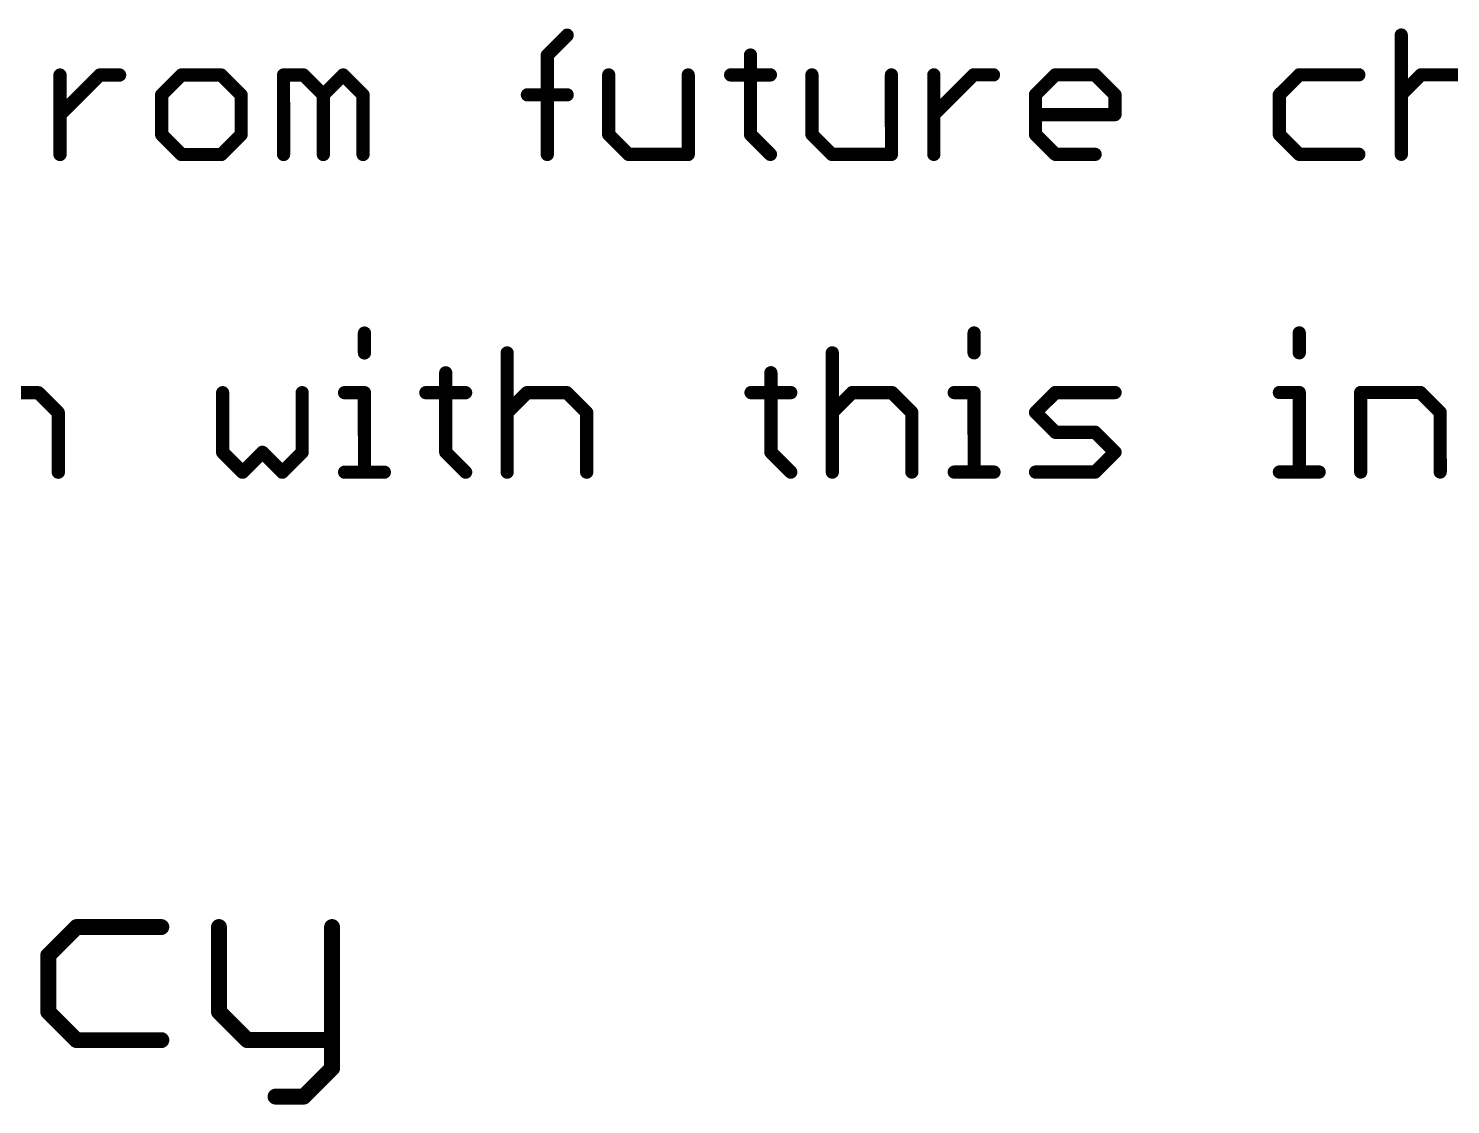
# Model space of a CAD drawing. Header units: millimetres. Extents: x -20 to 130, y -23 to 60.
# Drawn here: x 101 to 114.64, y -23.39 to -13.07 of the extents above; entities that cross this region are included whole.
import ezdxf

# ---------------------------------------------------------------- set-up
doc = ezdxf.new("R2010")
doc.units = ezdxf.units.MM
doc.header["$MEASUREMENT"] = 0
doc.layers.add('1', color=22, linetype='CONTINUOUS')

msp = doc.modelspace()

# ---------------------------------------------------------------- linework, layer by layer
at = {"layer": '1'}
for points, const_width in [([(105.97516, -13.32167), (106.16583, -13.13093)], 0.127), ([(114.16513, -13.12954), (114.16533, -14.27354)], 0.127), ([(105.97533, -14.27497), (105.97516, -13.32167)], 0.127), ([(107.92416, -13.32133), (107.9243, -14.08393)], 0.127), ([(101.30193, -14.27578), (101.3018, -13.51318)], 0.127), ([(101.30186, -13.89448), (101.6832, -13.51312)], 0.127), ([(101.6832, -13.51312), (101.8738, -13.51308)], 0.127), ([(102.467, -13.51298), (102.27633, -13.70361)], 0.127), ([(102.8483, -13.51291), (102.467, -13.51298)], 0.127), ([(103.03903, -13.70348), (102.8483, -13.51291)], 0.127), ([(103.4457, -13.51281), (103.6364, -13.51278)], 0.127), ([(103.44583, -14.27541), (103.4457, -13.51281)], 0.127), ([(103.6364, -13.51278), (103.82713, -13.70334)], 0.127), ([(103.82713, -13.70334), (104.0177, -13.51271)], 0.127), ([(104.0177, -13.51271), (104.20843, -13.70328)], 0.127), ([(106.5641, -13.51226), (106.5642, -14.08416)], 0.127), ([(107.32693, -14.27473), (107.3268, -13.51213)], 0.127), ([(107.7335, -13.51206), (108.1148, -13.51199)], 0.127), ([(108.5131, -13.51192), (108.5132, -14.08382)], 0.127), ([(109.27593, -14.27439), (109.2758, -13.51179)], 0.127), ([(109.68263, -14.27432), (109.6825, -13.51172)], 0.127), ([(109.68256, -13.89302), (110.0638, -13.51165)], 0.127), ([(110.0638, -13.51165), (110.2545, -13.51162)], 0.127), ([(110.65703, -13.70215), (110.8477, -13.51152)], 0.127), ([(110.8477, -13.51152), (111.229, -13.51145)], 0.127), ([(111.229, -13.51145), (111.41973, -13.70202)], 0.127), ([(113.1865, -13.51111), (112.99583, -13.70174)], 0.127), ([(113.7585, -13.51101), (113.1865, -13.51111)], 0.127), ([(114.16523, -13.70154), (114.3559, -13.5109)], 0.127), ([(114.3559, -13.5109), (114.7372, -13.51084)], 0.127), ([(110.6571, -14.08345), (110.65703, -13.70215)], 0.127), ([(111.41973, -13.70202), (111.41976, -13.89272)], 0.127), ([(112.99583, -13.70174), (112.9959, -14.08304)], 0.127), ([(102.27633, -13.70361), (102.2764, -14.08491)], 0.127), ([(103.0391, -14.08478), (103.03903, -13.70348)], 0.127), ([(103.82713, -13.70334), (103.82723, -14.27534)], 0.127), ([(104.20843, -13.70328), (104.20853, -14.27528)], 0.127), ([(105.78453, -13.703), (106.16593, -13.70293)], 0.127), ([(111.41976, -13.89272), (110.65706, -13.89285)], 0.127), ([(102.2764, -14.08491), (102.46713, -14.27558)], 0.127), ([(102.84843, -14.27551), (103.0391, -14.08478)], 0.127), ([(106.5642, -14.08416), (106.75493, -14.27483)], 0.127), ([(107.9243, -14.08393), (108.11493, -14.27459)], 0.127), ([(108.5132, -14.08382), (108.70393, -14.27449)], 0.127), ([(110.84783, -14.27412), (110.6571, -14.08345)], 0.127), ([(112.9959, -14.08304), (113.18663, -14.27371)], 0.127), ([(102.46713, -14.27558), (102.84843, -14.27551)], 0.127), ([(106.75493, -14.27483), (107.32693, -14.27473)], 0.127), ([(108.70393, -14.27449), (109.27593, -14.27439)], 0.127), ([(111.22913, -14.27405), (110.84783, -14.27412)], 0.127), ([(113.18663, -14.27371), (113.75863, -14.27361)], 0.127), ([(104.22153, -15.98867), (104.22156, -16.17927)], 0.127), ([(110.06853, -15.98765), (110.06856, -16.17825)], 0.127), ([(113.18693, -15.98711), (113.18696, -16.17771)], 0.127), ([(105.59006, -16.17903), (105.59026, -17.32303)], 0.127), ([(108.70846, -16.17849), (108.70866, -17.32249)], 0.127), ([(105.0012, -16.36984), (105.00133, -17.13244)], 0.127), ([(108.1196, -16.36929), (108.11973, -17.13189)], 0.127), ([(100.52273, -16.56132), (101.09473, -16.56122)], 0.127), ([(101.09473, -16.56122), (101.28546, -16.75179)], 0.127), ([(102.86153, -16.56091), (102.86163, -17.13281)], 0.127), ([(103.62433, -17.13268), (103.62423, -16.56078)], 0.127), ([(104.03093, -16.56071), (104.22163, -16.56067)], 0.127), ([(104.22163, -16.56067), (104.22176, -17.32327)], 0.127), ([(104.81053, -16.56057), (105.19193, -16.5605)], 0.127), ([(105.59016, -16.75103), (105.78083, -16.5604)], 0.127), ([(105.78083, -16.5604), (106.16213, -16.56033)], 0.127), ([(106.16213, -16.56033), (106.35286, -16.7509)], 0.127), ([(107.92893, -16.56003), (108.31033, -16.55996)], 0.127), ([(108.70856, -16.75049), (108.89923, -16.55986)], 0.127), ([(108.89923, -16.55986), (109.28053, -16.55979)], 0.127), ([(109.28053, -16.55979), (109.47126, -16.75036)], 0.127), ([(109.87793, -16.55969), (110.06863, -16.55965)], 0.127), ([(110.06863, -16.55965), (110.06876, -17.32225)], 0.127), ([(110.65756, -16.75015), (110.84823, -16.55952)], 0.127), ([(110.84823, -16.55952), (111.42023, -16.55942)], 0.127), ([(112.99633, -16.55914), (113.18703, -16.55911)], 0.127), ([(113.18703, -16.55911), (113.18716, -17.32171)], 0.127), ([(113.77593, -16.55901), (114.34793, -16.55891)], 0.127), ([(113.77606, -17.32161), (113.77593, -16.55901)], 0.127), ([(114.34793, -16.55891), (114.53866, -16.74947)], 0.127), ([(101.28546, -16.75179), (101.28556, -17.32379)], 0.127), ([(106.35286, -16.7509), (106.35296, -17.3229)], 0.127), ([(109.47126, -16.75036), (109.47136, -17.32236)], 0.127), ([(110.8483, -16.94082), (110.65756, -16.75015)], 0.127), ([(114.53866, -16.74947), (114.53876, -17.32147)], 0.127), ([(111.2296, -16.94075), (110.8483, -16.94082)], 0.127), ([(111.42033, -17.13132), (111.2296, -16.94075)], 0.127), ([(102.86163, -17.13281), (103.05236, -17.32348)], 0.127), ([(103.05236, -17.32348), (103.24303, -17.13274)], 0.127), ([(103.24303, -17.13274), (103.43366, -17.32341)], 0.127), ([(103.43366, -17.32341), (103.62433, -17.13268)], 0.127), ([(105.00133, -17.13244), (105.19206, -17.3231)], 0.127), ([(108.11973, -17.13189), (108.31046, -17.32256)], 0.127), ([(111.22966, -17.32205), (111.42033, -17.13132)], 0.127), ([(104.03106, -17.32331), (104.41246, -17.32324)], 0.127), ([(109.87806, -17.32229), (110.25936, -17.32222)], 0.127), ([(110.65766, -17.32215), (111.22966, -17.32205)], 0.127), ([(112.99646, -17.32174), (113.37776, -17.32168)], 0.127), ([(101.46022, -21.68736), (101.18907, -21.9586)], 0.1524), ([(102.27372, -21.68721), (101.46022, -21.68736)], 0.1524), ([(102.82622, -21.68712), (102.82637, -22.50062)], 0.1524), ([(103.91082, -21.68693), (103.91106, -23.04283)], 0.1524), ([(101.18907, -21.9586), (101.18917, -22.5009)], 0.1524), ([(101.18917, -22.5009), (101.46041, -22.77206)], 0.1524), ([(102.82637, -22.50062), (103.09751, -22.77177)], 0.1524), ([(101.46041, -22.77206), (102.27391, -22.77191)], 0.1524), ([(103.09751, -22.77177), (103.91101, -22.77163)], 0.1524), ([(103.91106, -23.04283), (103.64001, -23.31397)], 0.1524), ([(103.64001, -23.31397), (103.36881, -23.31402)], 0.1524)]:
    msp.add_lwpolyline(points, dxfattribs=dict(at, const_width=const_width))
for points, const_width in [([(106.18824, -13.15343, 1), (106.14333, -13.10854)], 0.0635), ([(114.19693, -13.12953, 1), (114.13343, -13.12954)], 0.0635), ([(106.00686, -13.32166, 1), (105.94336, -13.32167)], 0.0635), ([(105.95266, -13.29917, 1), (105.99757, -13.34406)], 0.0635), ([(107.95586, -13.32132, 1), (107.89236, -13.32133)], 0.0635), ([(101.3336, -13.51318, 1), (101.2701, -13.51319)], 0.0635), ([(101.68319, -13.48132, 1), (101.6832, -13.54482)], 0.0635), ([(101.7056, -13.53551, 1), (101.66069, -13.49062)], 0.0635), ([(101.8738, -13.54478, 1), (101.87379, -13.48128)], 0.0635), ([(102.46699, -13.48118, 1), (102.467, -13.54468)], 0.0635), ([(102.4894, -13.53538, 1), (102.44449, -13.49048)], 0.0635), ([(102.87079, -13.49041, 1), (102.8259, -13.53532)], 0.0635), ([(102.8483, -13.54461, 1), (102.84829, -13.48111)], 0.0635), ([(103.44569, -13.48101, 1), (103.4457, -13.54451)], 0.0635), ([(103.4775, -13.5128, 1), (103.414, -13.51281)], 0.0635), ([(103.65879, -13.49027, 1), (103.6139, -13.53518)], 0.0635), ([(103.6364, -13.54448, 1), (103.63639, -13.48098)], 0.0635), ([(104.04019, -13.4902, 1), (103.9953, -13.53511)], 0.0635), ([(104.0402, -13.5351, 1), (103.99529, -13.49021)], 0.0635), ([(106.5959, -13.51226, 1), (106.5324, -13.51227)], 0.0635), ([(107.3585, -13.51213, 1), (107.295, -13.51214)], 0.0635), ([(107.73349, -13.48026, 1), (107.7335, -13.54376)], 0.0635), ([(108.1148, -13.54369, 1), (108.11479, -13.48019)], 0.0635), ([(108.5449, -13.51192, 1), (108.4814, -13.51193)], 0.0635), ([(109.3075, -13.51179, 1), (109.244, -13.5118)], 0.0635), ([(109.7143, -13.51171, 1), (109.6508, -13.51173)], 0.0635), ([(110.06379, -13.47985, 1), (110.0638, -13.54335)], 0.0635), ([(110.0863, -13.53405, 1), (110.04139, -13.48916)], 0.0635), ([(110.2545, -13.54332, 1), (110.25449, -13.47982)], 0.0635), ([(110.84769, -13.47972, 1), (110.8477, -13.54322)], 0.0635), ([(110.8701, -13.53391, 1), (110.82519, -13.48902)], 0.0635), ([(111.25139, -13.48895, 1), (111.2065, -13.53385)], 0.0635), ([(111.229, -13.54315, 1), (111.22899, -13.47965)], 0.0635), ([(113.18649, -13.47931, 1), (113.1865, -13.54281)], 0.0635), ([(113.2089, -13.5335, 1), (113.16399, -13.48861)], 0.0635), ([(113.7585, -13.54271, 1), (113.75849, -13.47921)], 0.0635), ([(114.35589, -13.4791, 1), (114.3559, -13.5426)], 0.0635), ([(114.3783, -13.5333, 1), (114.33339, -13.48841)], 0.0635), ([(110.68883, -13.70214, 1), (110.62533, -13.70216)], 0.0635), ([(111.45143, -13.70201, 1), (111.38793, -13.70202)], 0.0635), ([(113.02763, -13.70174, 1), (112.96413, -13.70175)], 0.0635), ([(102.30813, -13.70361, 1), (102.24463, -13.70362)], 0.0635), ([(102.25393, -13.68122, 1), (102.29884, -13.72611)], 0.0635), ([(103.07073, -13.70347, 1), (103.00723, -13.70349)], 0.0635), ([(103.01654, -13.72598, 1), (103.06143, -13.68108)], 0.0635), ([(103.85883, -13.70334, 1), (103.79533, -13.70335)], 0.0635), ([(103.80463, -13.68095, 1), (103.84954, -13.72584)], 0.0635), ([(103.80464, -13.72585, 1), (103.84953, -13.68094)], 0.0635), ([(104.24013, -13.70327, 1), (104.17663, -13.70328)], 0.0635), ([(104.18594, -13.72578, 1), (104.23083, -13.68087)], 0.0635), ([(105.78453, -13.6713, 1), (105.78454, -13.7348)], 0.0635), ([(106.16594, -13.73473, 1), (106.16593, -13.67123)], 0.0635), ([(110.63463, -13.67975, 1), (110.67954, -13.72465)], 0.0635), ([(111.39724, -13.72452, 1), (111.44213, -13.67961)], 0.0635), ([(112.97343, -13.67935, 1), (113.01834, -13.72424)], 0.0635), ([(114.14273, -13.67914, 1), (114.18774, -13.72403)], 0.0635), ([(101.27946, -13.87199, 1), (101.32437, -13.91688)], 0.0635), ([(109.66016, -13.87052, 1), (109.70507, -13.91542)], 0.0635), ([(110.65706, -13.86105, 1), (110.65707, -13.92455)], 0.0635), ([(111.38796, -13.89272, 1), (111.45146, -13.89271)], 0.0635), ([(111.41977, -13.92442, 1), (111.41976, -13.86092)], 0.0635), ([(102.29889, -14.06251, 1), (102.254, -14.10742)], 0.0635), ([(103.0615, -14.10728, 1), (103.01659, -14.06238)], 0.0635), ([(106.58669, -14.06176, 1), (106.5418, -14.10667)], 0.0635), ([(107.94669, -14.06152, 1), (107.9018, -14.10643)], 0.0635), ([(108.53569, -14.06142, 1), (108.4908, -14.10633)], 0.0635), ([(110.67959, -14.06105, 1), (110.6347, -14.10595)], 0.0635), ([(113.01839, -14.06064, 1), (112.9735, -14.10555)], 0.0635), ([(102.2447, -14.08492, 1), (102.3082, -14.08491)], 0.0635), ([(103.0073, -14.08479, 1), (103.0708, -14.08477)], 0.0635), ([(106.5325, -14.08417, 1), (106.596, -14.08416)], 0.0635), ([(107.8925, -14.08393, 1), (107.956, -14.08392)], 0.0635), ([(108.4815, -14.08383, 1), (108.545, -14.08382)], 0.0635), ([(110.6254, -14.08346, 1), (110.6889, -14.08344)], 0.0635), ([(112.9642, -14.08305, 1), (113.0277, -14.08304)], 0.0635), ([(101.27023, -14.27579, 1), (101.33373, -14.27578)], 0.0635), ([(102.46713, -14.24388, 1), (102.46714, -14.30738)], 0.0635), ([(102.44464, -14.29808, 1), (102.48953, -14.25308)], 0.0635), ([(102.82603, -14.25302, 1), (102.87094, -14.29801)], 0.0635), ([(102.84844, -14.30731, 1), (102.84843, -14.24381)], 0.0635), ([(103.41413, -14.27541, 1), (103.47763, -14.2754)], 0.0635), ([(103.79543, -14.27535, 1), (103.85893, -14.27534)], 0.0635), ([(104.17673, -14.27528, 1), (104.24023, -14.27527)], 0.0635), ([(105.94353, -14.27497, 1), (106.00703, -14.27496)], 0.0635), ([(106.75493, -14.24313, 1), (106.75494, -14.30663)], 0.0635), ([(106.73244, -14.29734, 1), (106.77733, -14.25233)], 0.0635), ([(107.29513, -14.27474, 1), (107.35863, -14.27473)], 0.0635), ([(107.32694, -14.30653, 1), (107.32693, -14.24303)], 0.0635), ([(108.09254, -14.2971, 1), (108.13743, -14.25209)], 0.0635), ([(108.70393, -14.24279, 1), (108.70394, -14.30629)], 0.0635), ([(108.68144, -14.29699, 1), (108.72633, -14.25199)], 0.0635), ([(109.24413, -14.2744, 1), (109.30763, -14.27439)], 0.0635), ([(109.27594, -14.30619, 1), (109.27593, -14.24269)], 0.0635), ([(109.65093, -14.27433, 1), (109.71443, -14.27431)], 0.0635), ([(110.84783, -14.24242, 1), (110.84784, -14.30592)], 0.0635), ([(110.82534, -14.29662, 1), (110.87023, -14.25161)], 0.0635), ([(111.22914, -14.30585, 1), (111.22913, -14.24235)], 0.0635), ([(113.18663, -14.24201, 1), (113.18664, -14.30551)], 0.0635), ([(113.16413, -14.29621, 1), (113.20903, -14.2512)], 0.0635), ([(113.75864, -14.30541, 1), (113.75863, -14.24191)], 0.0635), ([(114.13363, -14.27354, 1), (114.19713, -14.27353)], 0.0635), ([(104.25333, -15.98867, 1), (104.18983, -15.98868)], 0.0635), ([(110.10023, -15.98765, 1), (110.03673, -15.98766)], 0.0635), ([(113.21863, -15.9871, 1), (113.15513, -15.98711)], 0.0635), ([(104.18986, -16.17928, 1), (104.25336, -16.17927)], 0.0635), ([(105.62186, -16.17903, 1), (105.55836, -16.17904)], 0.0635), ([(108.74026, -16.17848, 1), (108.67676, -16.1785)], 0.0635), ([(110.03676, -16.17826, 1), (110.10026, -16.17825)], 0.0635), ([(113.15516, -16.17771, 1), (113.21866, -16.1777)], 0.0635), ([(105.0329, -16.36983, 1), (104.9694, -16.36984)], 0.0635), ([(108.1513, -16.36929, 1), (108.0878, -16.3693)], 0.0635), ([(101.11723, -16.53872, 1), (101.07233, -16.58362)], 0.0635), ([(101.09474, -16.59292, 1), (101.09472, -16.52942)], 0.0635), ([(102.89333, -16.56091, 1), (102.82983, -16.56092)], 0.0635), ([(103.65593, -16.56077, 1), (103.59243, -16.56078)], 0.0635), ([(104.03092, -16.52891, 1), (104.03094, -16.59241)], 0.0635), ([(104.25343, -16.56067, 1), (104.18993, -16.56068)], 0.0635), ([(104.22164, -16.59237, 1), (104.22162, -16.52887)], 0.0635), ([(104.81052, -16.52877, 1), (104.81054, -16.59227)], 0.0635), ([(105.19194, -16.5922, 1), (105.19192, -16.5287)], 0.0635), ([(105.78082, -16.5286, 1), (105.78084, -16.5921)], 0.0635), ([(105.80323, -16.5828, 1), (105.75833, -16.53791)], 0.0635), ([(106.18463, -16.53783, 1), (106.13973, -16.58274)], 0.0635), ([(106.16214, -16.59203, 1), (106.16212, -16.52853)], 0.0635), ([(107.92892, -16.52823, 1), (107.92894, -16.59173)], 0.0635), ([(108.31034, -16.59166, 1), (108.31032, -16.52816)], 0.0635), ([(108.89922, -16.52806, 1), (108.89924, -16.59156)], 0.0635), ([(108.92163, -16.58225, 1), (108.87673, -16.53736)], 0.0635), ([(109.30303, -16.53729, 1), (109.25813, -16.58219)], 0.0635), ([(109.28054, -16.59149, 1), (109.28052, -16.52799)], 0.0635), ([(109.87792, -16.52789, 1), (109.87794, -16.59139)], 0.0635), ([(110.10033, -16.55965, 1), (110.03683, -16.55966)], 0.0635), ([(110.06864, -16.59135, 1), (110.06862, -16.52785)], 0.0635), ([(110.84822, -16.52772, 1), (110.84824, -16.59122)], 0.0635), ([(110.87063, -16.58191, 1), (110.82573, -16.53702)], 0.0635), ([(111.42024, -16.59112, 1), (111.42022, -16.52762)], 0.0635), ([(112.99632, -16.52734, 1), (112.99634, -16.59084)], 0.0635), ([(113.21873, -16.5591, 1), (113.15523, -16.55911)], 0.0635), ([(113.18704, -16.59081, 1), (113.18702, -16.52731)], 0.0635), ([(113.77592, -16.52721, 1), (113.77594, -16.59071)], 0.0635), ([(113.80773, -16.559, 1), (113.74423, -16.55901)], 0.0635), ([(114.37033, -16.5364, 1), (114.32543, -16.58131)], 0.0635), ([(114.34794, -16.59061, 1), (114.34792, -16.52711)], 0.0635), ([(101.31716, -16.75178, 1), (101.25366, -16.75179)], 0.0635), ([(101.26297, -16.77429, 1), (101.30786, -16.72938)], 0.0635), ([(105.56776, -16.72864, 1), (105.61267, -16.77353)], 0.0635), ([(106.38456, -16.7509, 1), (106.32106, -16.75091)], 0.0635), ([(106.33037, -16.77341, 1), (106.37526, -16.7285)], 0.0635), ([(108.68616, -16.72809, 1), (108.73107, -16.77299)], 0.0635), ([(109.50296, -16.75035, 1), (109.43946, -16.75036)], 0.0635), ([(109.44877, -16.77286, 1), (109.49366, -16.72795)], 0.0635), ([(110.68006, -16.72775, 1), (110.63517, -16.77265)], 0.0635), ([(110.63516, -16.72775, 1), (110.68007, -16.77265)], 0.0635), ([(114.57036, -16.74947, 1), (114.50686, -16.74948)], 0.0635), ([(114.51617, -16.77198, 1), (114.56106, -16.72707)], 0.0635), ([(110.84829, -16.90902, 1), (110.8483, -16.97252)], 0.0635), ([(110.8258, -16.96322, 1), (110.87069, -16.91831)], 0.0635), ([(111.25209, -16.91825, 1), (111.2072, -16.96315)], 0.0635), ([(111.2296, -16.97245, 1), (111.22959, -16.90895)], 0.0635), ([(102.88413, -17.11041, 1), (102.83923, -17.15531)], 0.0635), ([(102.82993, -17.13282, 1), (102.89343, -17.13281)], 0.0635), ([(103.26543, -17.11034, 1), (103.22053, -17.15525)], 0.0635), ([(103.26543, -17.15524, 1), (103.22053, -17.11035)], 0.0635), ([(103.59253, -17.13268, 1), (103.65603, -17.13267)], 0.0635), ([(103.64673, -17.15517, 1), (103.60183, -17.11028)], 0.0635), ([(105.02373, -17.11003, 1), (104.97883, -17.15494)], 0.0635), ([(104.96953, -17.13244, 1), (105.03303, -17.13243)], 0.0635), ([(108.14213, -17.10949, 1), (108.09723, -17.1544)], 0.0635), ([(108.08793, -17.1319, 1), (108.15143, -17.13189)], 0.0635), ([(111.44273, -17.15381, 1), (111.39783, -17.10892)], 0.0635), ([(111.39783, -17.15382, 1), (111.44273, -17.10891)], 0.0635), ([(101.25376, -17.32379, 1), (101.31726, -17.32378)], 0.0635), ([(103.02996, -17.30098, 1), (103.07487, -17.34597)], 0.0635), ([(103.02997, -17.34598, 1), (103.07486, -17.30097)], 0.0635), ([(103.41126, -17.30091, 1), (103.45617, -17.34591)], 0.0635), ([(103.41127, -17.34591, 1), (103.45616, -17.30091)], 0.0635), ([(104.03106, -17.29161, 1), (104.03107, -17.35501)], 0.0635), ([(104.19006, -17.32328, 1), (104.25356, -17.32327)], 0.0635), ([(104.41247, -17.35494, 1), (104.41246, -17.29154)], 0.0635), ([(105.16957, -17.34561, 1), (105.21446, -17.3006)], 0.0635), ([(105.55856, -17.32304, 1), (105.62206, -17.32303)], 0.0635), ([(106.32116, -17.32291, 1), (106.38466, -17.3229)], 0.0635), ([(108.28797, -17.34506, 1), (108.33286, -17.30006)], 0.0635), ([(108.67696, -17.3225, 1), (108.74046, -17.32248)], 0.0635), ([(109.43956, -17.32236, 1), (109.50306, -17.32235)], 0.0635), ([(109.87806, -17.29059, 1), (109.87807, -17.35399)], 0.0635), ([(110.03696, -17.32226, 1), (110.10046, -17.32225)], 0.0635), ([(110.25937, -17.35392, 1), (110.25936, -17.29052)], 0.0635), ([(110.65766, -17.29045, 1), (110.65767, -17.35385)], 0.0635), ([(111.20726, -17.29955, 1), (111.25217, -17.34455)], 0.0635), ([(111.22967, -17.35375, 1), (111.22966, -17.29035)], 0.0635), ([(112.99646, -17.29004, 1), (112.99647, -17.35344)], 0.0635), ([(113.15536, -17.32171, 1), (113.21886, -17.3217)], 0.0635), ([(113.37777, -17.35338, 1), (113.37776, -17.28998)], 0.0635), ([(113.74436, -17.32161, 1), (113.80786, -17.3216)], 0.0635), ([(114.50696, -17.32148, 1), (114.57046, -17.32147)], 0.0635), ([(101.46022, -21.64926, 1), (101.46023, -21.72546)], 0.0762), ([(101.48713, -21.71435, 1), (101.43322, -21.66046)], 0.0762), ([(102.27373, -21.72531, 1), (102.27372, -21.64911)], 0.0762), ([(102.86432, -21.68711, 1), (102.78812, -21.68712)], 0.0762), ([(103.94892, -21.68692, 1), (103.87272, -21.68693)], 0.0762), ([(101.22717, -21.9586, 1), (101.15097, -21.95861)], 0.0762), ([(101.16217, -21.93171, 1), (101.21608, -21.9855)], 0.0762), ([(101.15107, -22.50091, 1), (101.22727, -22.5009)], 0.0762), ([(101.21616, -22.474, 1), (101.16227, -22.52791)], 0.0762), ([(102.85326, -22.47371, 1), (102.79937, -22.52762)], 0.0762), ([(102.78827, -22.50062, 1), (102.86447, -22.50061)], 0.0762), ([(101.46041, -22.73396, 1), (101.46042, -22.81016)], 0.0762), ([(101.43342, -22.79896, 1), (101.48731, -22.74515)], 0.0762), ([(102.27392, -22.81001, 1), (102.27391, -22.73381)], 0.0762), ([(103.09751, -22.73367, 1), (103.09752, -22.80987)], 0.0762), ([(103.07062, -22.79867, 1), (103.12451, -22.74486)], 0.0762), ([(103.91102, -22.80973, 1), (103.91101, -22.73353)], 0.0762), ([(103.87296, -23.04283, 1), (103.94916, -23.04282)], 0.0762), ([(103.93807, -23.06972, 1), (103.88416, -23.01583)], 0.0762), ([(103.3688, -23.27592, 1), (103.36882, -23.35212)], 0.0762), ([(103.613, -23.28708, 1), (103.66691, -23.34097)], 0.0762), ([(103.64002, -23.35207, 1), (103.64, -23.27587)], 0.0762)]:
    msp.add_lwpolyline(points, format="xyb", dxfattribs=dict(at, const_width=const_width))

doc.saveas('drawing.dxf')
